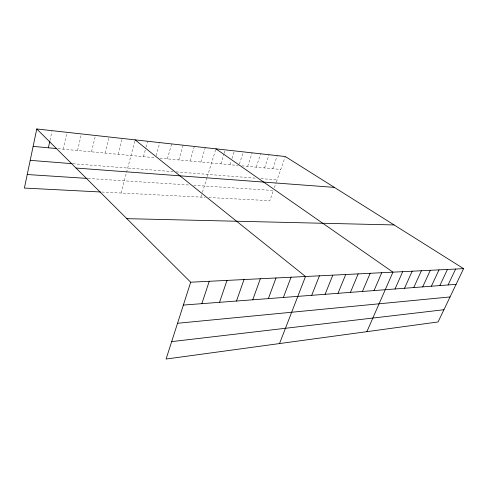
<?xml version="1.0" encoding="UTF-8"?>
<svg xmlns="http://www.w3.org/2000/svg" width="488" height="488" viewBox="0 0 488 488"><rect width="100%" height="100%" fill="white"/><g stroke="black" fill="none" stroke-linecap="round" stroke-linejoin="round"><path stroke-width="0.37" stroke-dasharray="2.44 1.83" d="M50.008 140.355L51.954 131.412M63.184 149.182L66.996 132.321M77.549 150.517L81.435 133.919M91.494 151.817L95.453 135.475M105.042 153.079L109.062 136.982M118.206 154.306L122.287 138.452M121.073 193.028L135.139 139.879M143.454 156.66L145.845 147.864M146.046 147.126L147.638 141.264M156.166 155.617L159.796 142.612M167.353 158.887L171.624 143.923M178.834 159.954L183.14 145.198M190.009 160.997L194.352 146.443M200.904 162.016L205.271 147.657M200.922 197.121L202.215 192.955M202.435 192.26L207.077 177.309M207.302 176.583L215.916 148.834M220.863 163.87L223.955 154.074M224.175 153.372L225.285 149.871M229.994 164.724L231.105 161.266M231.995 158.496L234.435 150.89M239.394 164.114L243.39 151.884M247.666 166.371L252.144 152.854M256.212 167.164L260.702 153.799M264.575 167.945L269.083 154.733M272.768 168.708L277.282 155.642M274.409 187.654L276.141 182.701M276.391 181.994L285.309 156.532M101.894 192.046L205.21 197.341M208.779 197.524L269.852 200.659L273.414 190.479L193.803 185.324M88.072 178.468L189.472 185.044M72.919 163.73L173.222 171.66M176.107 171.886L256.389 178.236M260.946 178.596L277.135 179.877M58.005 148.7L155.562 157.789M159.985 158.197L238.181 165.487M241.841 165.829L280.783 169.458"/><path stroke-width="0.73" d="M36.771 128.966L190.686 282.21L166.091 359.034L438.078 321.952L463.6 268.65L285.309 156.532L36.771 128.966L24.4 188.069L100.449 191.973M48.385 147.803L49.843 141.099M201.837 303.664L209.242 281.289M219.521 302.322L227.005 280.405M236.479 301.029L244.024 279.557M252.747 299.797L260.342 278.746M268.363 298.607L276.001 277.971M283.375 297.466L291.043 277.221M279.539 343.564L305.506 276.501L135.139 139.879M311.71 295.313L319.42 275.811M325.093 294.294L332.816 275.147M337.995 293.319L345.717 274.506M350.439 292.373L358.161 273.89M362.444 291.458L370.166 273.292M374.04 290.58L381.75 272.713M366.878 331.657L392.944 272.158L215.916 148.834M395.03 288.981L402.71 271.676M404.522 288.262L412.183 271.206M413.745 287.56L421.382 270.749M422.693 286.883L430.318 270.303M431.398 286.218L438.993 269.87M439.853 285.578L447.429 269.449M448.082 284.949L455.627 269.047M171.666 341.618L443.928 309.728M177.541 323.276L450.052 296.942M183.366 305.067L456.085 284.345M190.686 282.21L463.6 268.65M126.856 218.661L394.09 224.938M27.236 174.527L87.322 178.419M76.03 168.055L334.371 187.38M30.201 160.351L72.163 163.669M33.129 146.382L56.523 148.559"/></g></svg>
